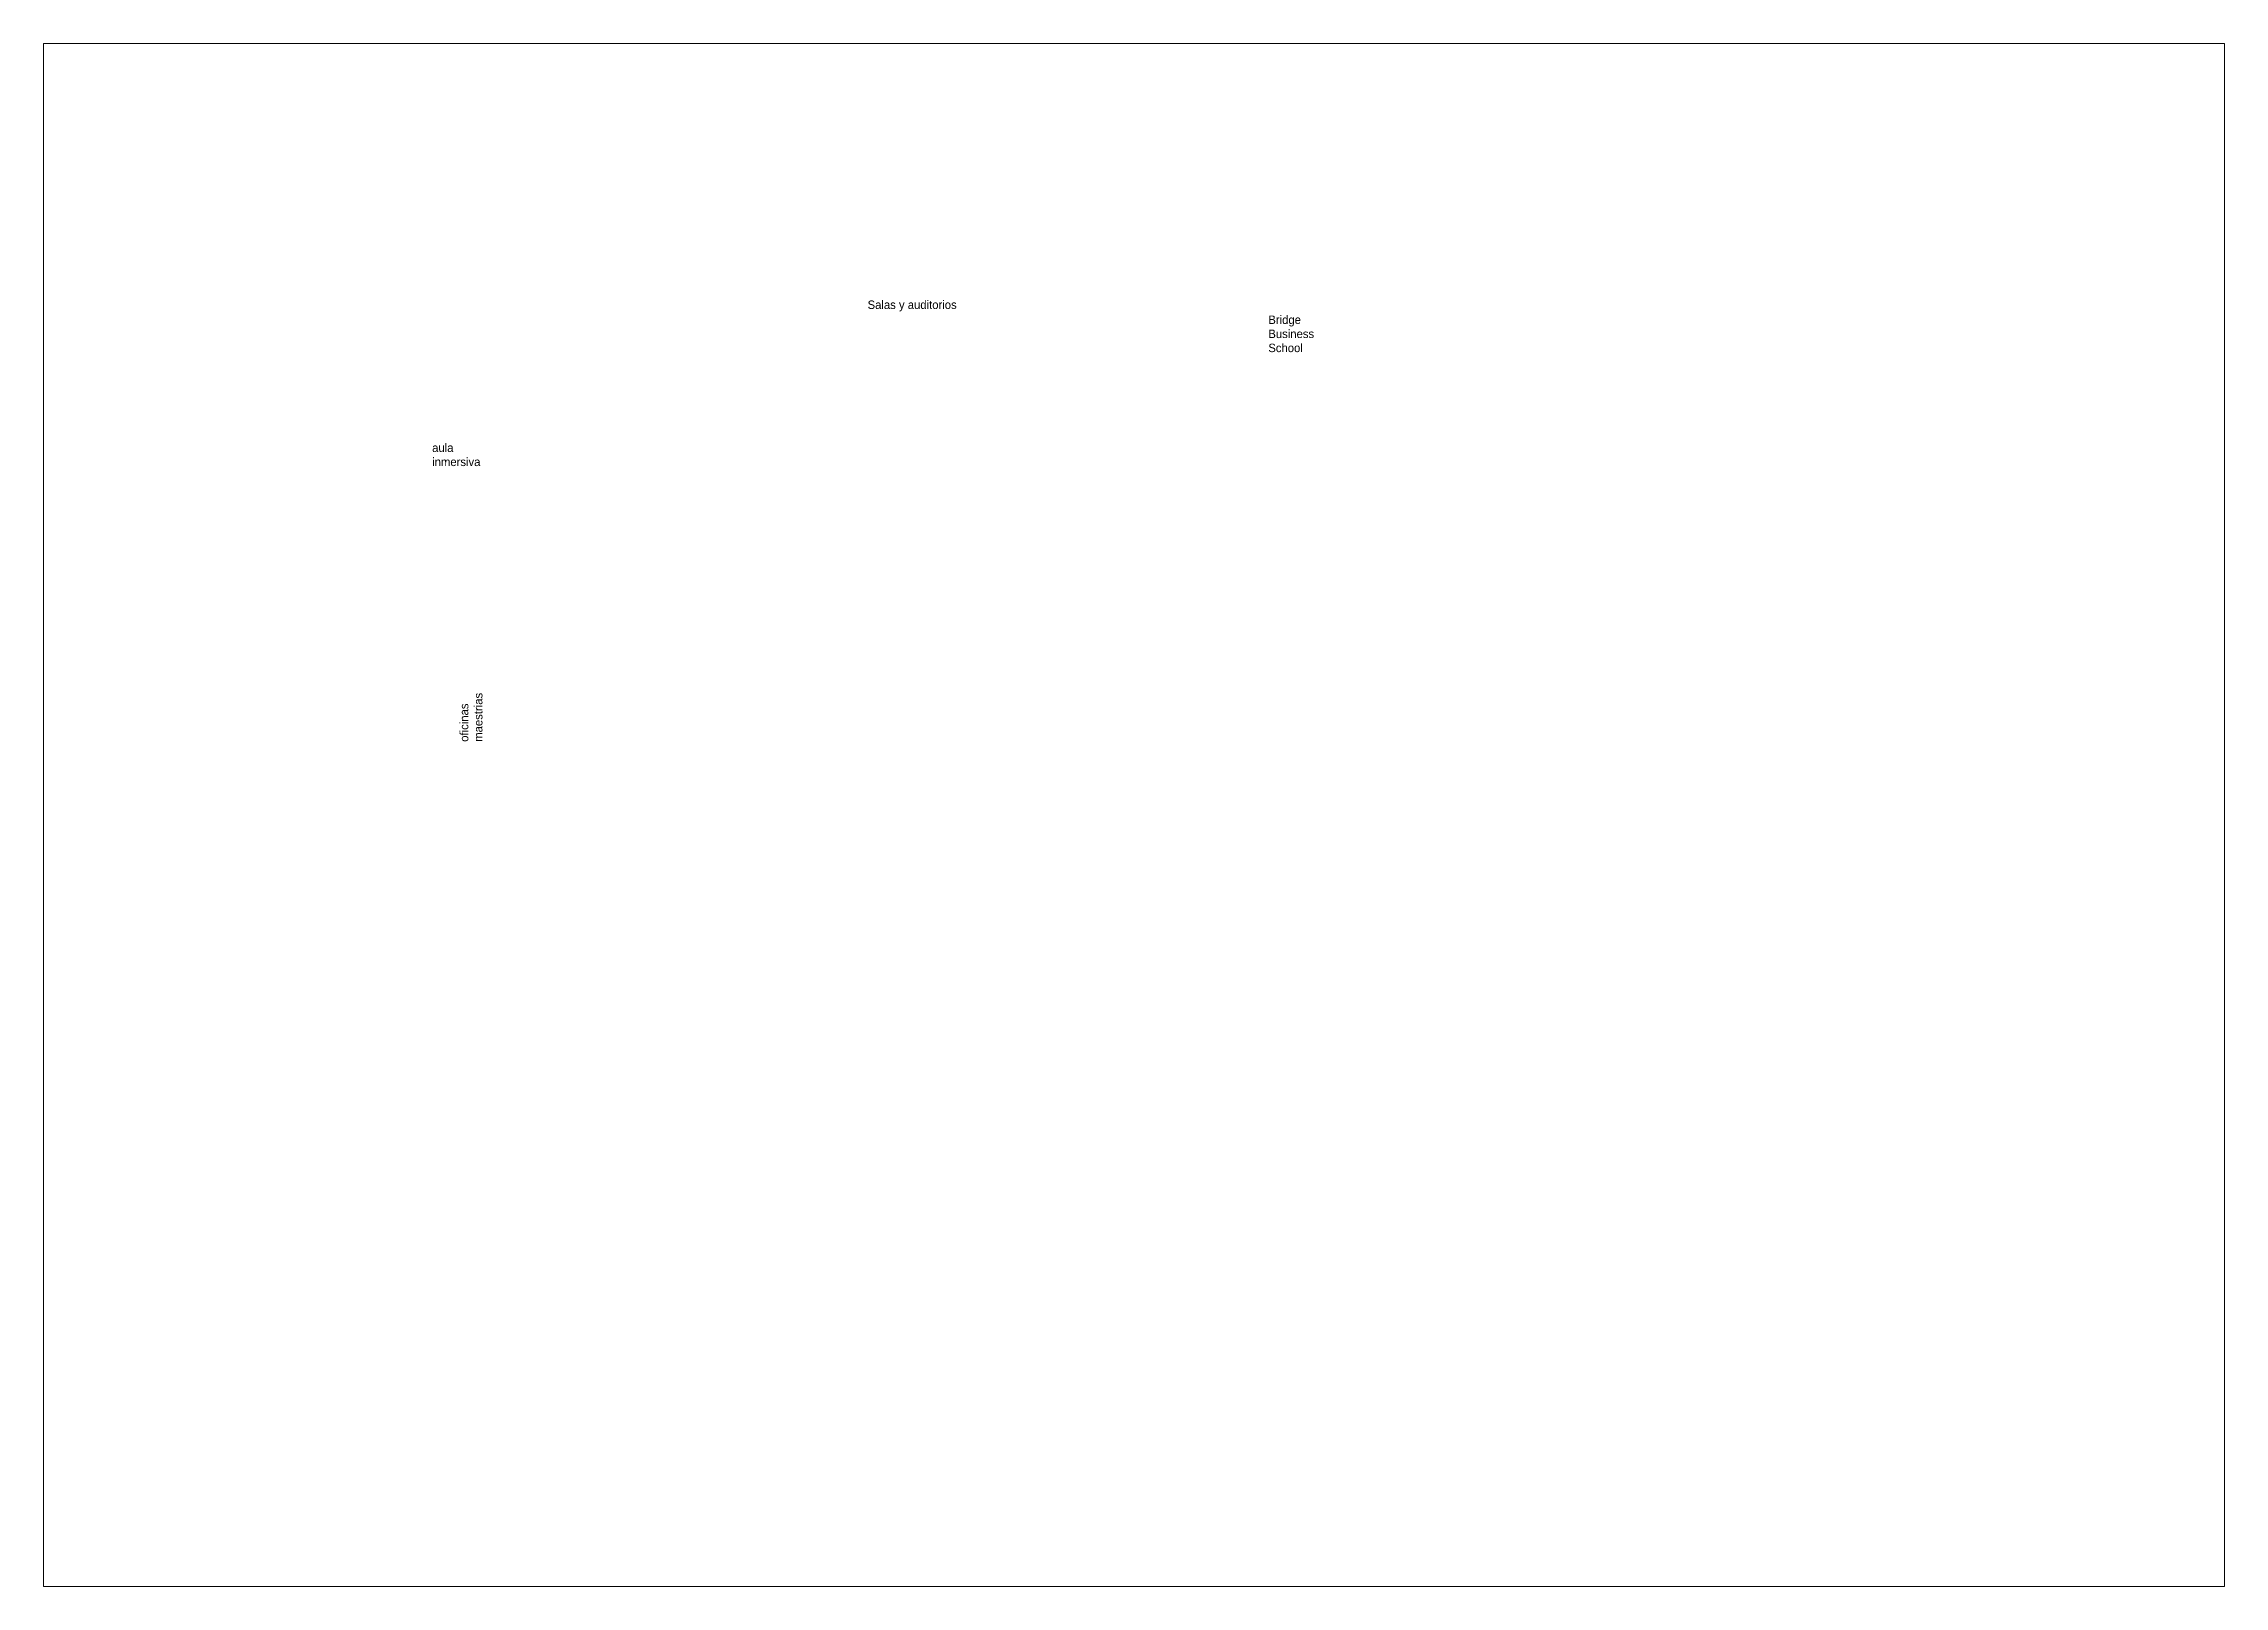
# Paper-space layout 'Layout2' of a CAD drawing. Header units: millimetres. Extents: x 30 to 267, y 21 to 189.
# The model-space entities are those that its viewports show. They can reach past a viewport. Long polylines and large blocks are cut down to what shows.
import ezdxf

# ---------------------------------------------------------------- set-up
doc = ezdxf.new("R2010")
doc.units = ezdxf.units.MM

msp = doc.modelspace()

# ---------------------------------------------------------------- texts
at = {"color": 240, "true_color": 0xed1f24, "char_height": 0.45, "attachment_point": 1}
for s, width, insert in [('Salas y auditorios', 5.3961, (26.86, -23.46, -32.89)), ('Bridge Business School', 3.7259, (48.22, -24.26, -35.89)), ('aula inmersiva', 3.6497, (3.65, -31.08, -35.89))]:
    msp.add_mtext_dynamic_manual_height_columns(s, width=width, gutter_width=1, heights=[0], dxfattribs=dict(at, insert=insert))
at = {"color": 240, "true_color": 0xed1f24, "insert": (5.13, -46.97, -35.89), "char_height": 0.45, "attachment_point": 1, "rotation": 90}
msp.add_mtext_dynamic_manual_height_columns('oficinas maestrias', width=1.9063, gutter_width=1, heights=[0], dxfattribs=at)

psp = doc.layouts.new('Layout2')

# ---------------------------------------------------------------- viewports
at = {"layer": '0', "color": 240, "true_color": 0xed1f24, "view_target_point": (71.67, 1.62)}
psp.add_viewport(center=(148.5, 105), size=(237.6, 168), view_center_point=(-30.61, -52.49), view_height=82.1896, dxfattribs=at)

doc.saveas('drawing.dxf')
